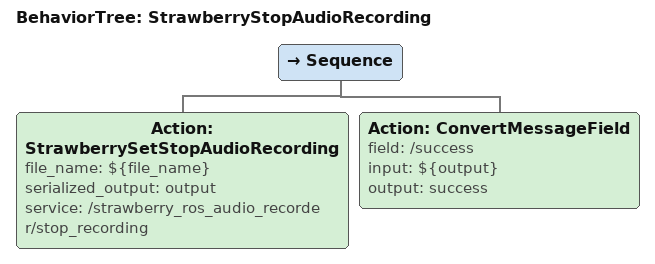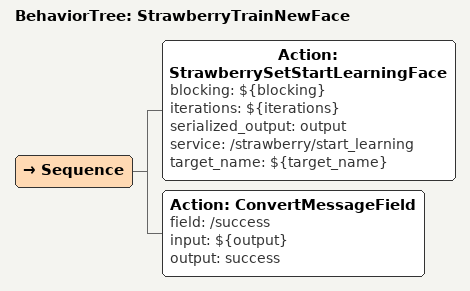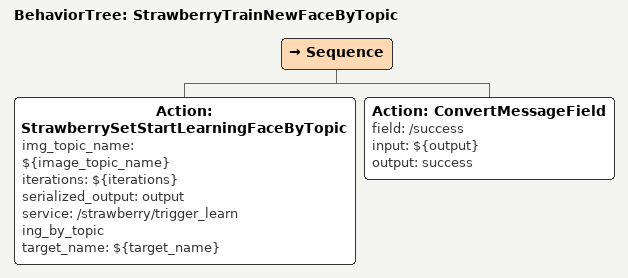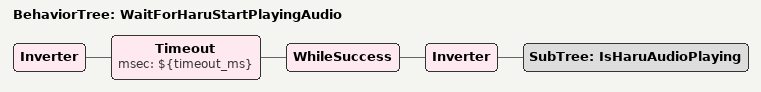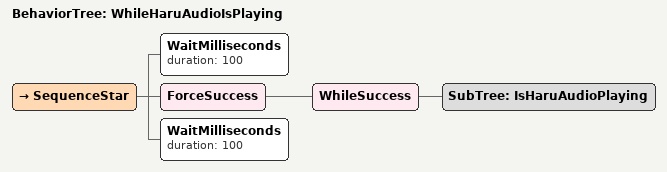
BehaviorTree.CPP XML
<BehaviorTree ID="StrawberryStopAudioRecording">
    <Sequence>
        <Action ID="StrawberrySetStopAudioRecording" file_name="${file_name}" serialized_output="output" service="/strawberry_ros_audio_recorder/stop_recording"/>
        <Action ID="ConvertMessageField" field="/success" input="${output}" output="success"/>
    </Sequence>
</BehaviorTree>

<BehaviorTree ID="StrawberryTrainNewFace">
    <Sequence>
        <Action ID="StrawberrySetStartLearningFace" blocking="${blocking}" iterations="${iterations}" serialized_output="output" service="/strawberry/start_learning" target_name="${target_name}"/>
        <Action ID="ConvertMessageField" field="/success" input="${output}" output="success"/>
    </Sequence>
</BehaviorTree>

<BehaviorTree ID="StrawberryTrainNewFaceByTopic">
    <Sequence>
        <Action ID="StrawberrySetStartLearningFaceByTopic" img_topic_name="${image_topic_name}" iterations="${iterations}" serialized_output="output" service="/strawberry/trigger_learning_by_topic" target_name="${target_name}"/>
        <Action ID="ConvertMessageField" field="/success" input="${output}" output="success"/>
    </Sequence>
</BehaviorTree>

<BehaviorTree ID="WaitForHaruStartPlayingAudio">
    <Inverter>
        <Timeout msec="${timeout_ms}">
            <WhileSuccess>
                <Inverter>
                    <SubTree ID="IsHaruAudioPlaying"/>
                </Inverter>
            </WhileSuccess>
        </Timeout>
    </Inverter>
</BehaviorTree>

<BehaviorTree ID="WhileHaruAudioIsPlaying">
    <SequenceStar>
        <WaitMilliseconds duration="100"/>
        <ForceSuccess>
            <WhileSuccess>
                <SubTree ID="IsHaruAudioPlaying"/>
            </WhileSuccess>
        </ForceSuccess>
        <WaitMilliseconds duration="100"/>
    </SequenceStar>
</BehaviorTree>
